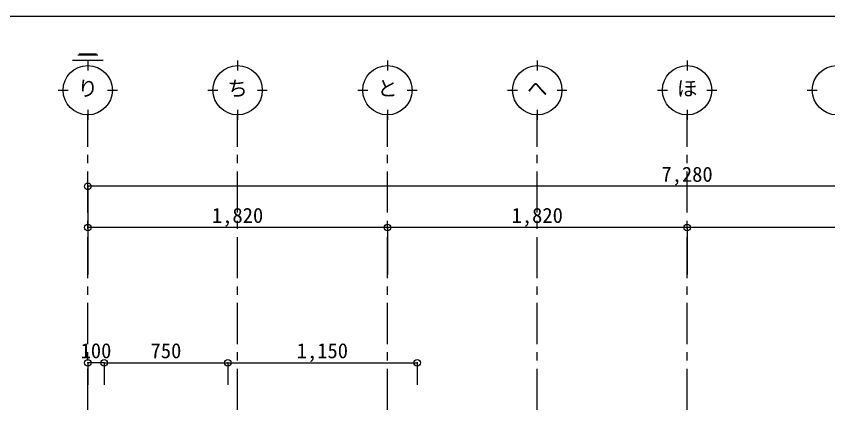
# Model space of a CAD drawing. Units: millimetres at full size, sheet at 1:50. Extents: x -16792 to 54909, y -26252 to 25759.
# Drawn here: x -5591 to -656, y 4480 to 6842 of the extents above; entities that cross this region are included whole.
import ezdxf
from ezdxf.enums import TextEntityAlignment as Align

# ---------------------------------------------------------------- set-up
doc = ezdxf.new("R2010")
doc.units = ezdxf.units.MM
doc.header["$LTSCALE"] = 50
doc.header["$PDMODE"] = 32
doc.header["$PDSIZE"] = 40
doc.linetypes.add('CHAIN1', pattern=[8, 5, -1, 1, -1])
for name, color, linetype, lineweight in [('3-1_通り芯・通り番号', 7, 'Continuous', 13), ('3-2_柱(黄)', 4, 'Continuous', 5), ('3-3_仕上線(黄)', 3, 'Continuous', 20), ('3-4_下地・間柱(水色)', 4, 'Continuous', 5), ('3-A_文字', 7, 'Continuous', 13), ('3-F_寸法・方位', 7, 'Continuous', 13), ('F-F_図面枠（共通）', 7, 'Continuous', 13)]:
    doc.layers.add(name, color=color, linetype=linetype, lineweight=lineweight)
doc.styles.add('ＭＳ ゴシック', font='')
doc.styles.get('ＭＳ ゴシック').set_extended_font_data('MS Gothic')

msp = doc.modelspace()

# ---------------------------------------------------------------- linework, layer by layer
at = {"layer": '3-1_通り芯・通り番号'}
for p, q in [((-5156.26, 6572.32), (-5156.26, 6512.32)), ((-4246.26, 6572.32), (-4246.26, 6512.32)), ((-3336.26, 6572.32), (-3336.26, 6512.32)), ((-2426.26, 6572.32), (-2426.26, 6512.32)), ((-1516.26, 6572.32), (-1516.26, 6512.32)), ((-5336.26, 6392.32), (-5276.26, 6392.32)), ((-5036.26, 6392.32), (-4976.26, 6392.32)), ((-4426.26, 6392.32), (-4366.26, 6392.32)), ((-4126.26, 6392.32), (-4066.26, 6392.32)), ((-3516.26, 6392.32), (-3456.26, 6392.32)), ((-3216.26, 6392.32), (-3156.26, 6392.32)), ((-2606.26, 6392.32), (-2546.26, 6392.32)), ((-2306.26, 6392.32), (-2246.26, 6392.32)), ((-1696.26, 6392.32), (-1636.26, 6392.32)), ((-1396.26, 6392.32), (-1336.26, 6392.32)), ((-786.26, 6392.32), (-726.26, 6392.32)), ((-5156.26, 6272.32), (-5156.26, 6212.32)), ((-4246.26, 6272.32), (-4246.26, 6212.32)), ((-3336.26, 6272.32), (-3336.26, 6212.32)), ((-2426.26, 6272.32), (-2426.26, 6212.32)), ((-1516.26, 6272.32), (-1516.26, 6212.32))]:
    msp.add_line(p, q, dxfattribs=at)
at = {"layer": '3-1_通り芯・通り番号', "color": 1, "linetype": 'CHAIN1', "lineweight": 9}
for p, q in [((-5156.26, -5551.2), (-5156.26, 6242.32)), ((-4246.26, -5551.2), (-4246.26, 6242.32)), ((-3336.26, -5551.2), (-3336.26, 6242.32)), ((-2426.26, -5551.2), (-2426.26, 6242.32)), ((-1516.26, -5551.2), (-1516.26, 6242.32))]:
    msp.add_line(p, q, dxfattribs=at)
at = {"layer": '3-1_通り芯・通り番号'}
for centre in [(-5156.26, 6392.32), (-4246.26, 6392.32), (-3336.26, 6392.32), (-2426.26, 6392.32), (-1516.26, 6392.32), (-606.26, 6392.32)]:
    msp.add_circle(centre, 150, dxfattribs=at)
at = {"layer": '3-2_柱(黄)', "color": 3, "lineweight": 20}
msp.add_line((-5208.76, 6613.72), (-5103.76, 6613.72), dxfattribs=at)
at = {"layer": '3-3_仕上線(黄)'}
msp.add_line((-5063.76, 6573.72), (-5248.76, 6573.72), dxfattribs=at)
at = {"layer": '3-4_下地・間柱(水色)', "color": 2}
msp.add_line((-5094.76, 6604.72), (-5217.76, 6604.72), dxfattribs=at)
at = {"layer": '3-F_寸法・方位'}
for p, q in [((2123.74, 5807.79), (-5156.26, 5807.79)), ((-5156.26, 5807.79), (-5156.26, 5557.79)), ((-3336.26, 5557.79), (-5156.26, 5557.79)), ((-5156.26, 5557.79), (-5156.26, 5271.22)), ((-1516.26, 5557.79), (-3336.26, 5557.79)), ((-3336.26, 5557.79), (-3336.26, 5271.22)), ((2123.74, 5557.79), (-1516.26, 5557.79)), ((-1516.26, 5557.79), (-1516.26, 5271.22)), ((-5056.26, 4735.02), (-5156.26, 4735.02)), ((-5156.26, 4735.02), (-5156.26, 4600.15)), ((-5056.26, 4735.02), (-5056.26, 4600.15)), ((-5056.26, 4735.02), (-4306.26, 4735.02)), ((-5056.26, 4735.02), (-5056.26, 4600.15)), ((-4306.26, 4735.02), (-4306.26, 4600.15)), ((-4306.26, 4735.02), (-3156.26, 4735.02)), ((-3156.26, 4735.02), (-3156.26, 4600.15))]:
    msp.add_line(p, q, dxfattribs=at)
for p in [(-5156.26, 5807.79), (-5156.26, 5557.79), (-3336.26, 5557.79), (-1516.26, 5557.79), (-5156.26, 4735.02), (-5056.26, 4735.02), (-4306.26, 4735.02), (-3156.26, 4735.02)]:
    msp.add_point(p, dxfattribs=at)
at = {"layer": 'F-F_図面枠（共通）'}
msp.add_line((-8505.74, 6841.87), (11294.26, 6841.87), dxfattribs=at)

# ---------------------------------------------------------------- texts
at = {"layer": '3-A_文字', "style": 'ＭＳ ゴシック'}
for s, p in [('り', (-5218.76, 6329.82)), ('ち', (-4308.76, 6329.82)), ('と', (-3398.76, 6329.82)), ('へ', (-2488.76, 6329.82)), ('ほ', (-1578.76, 6329.82))]:
    msp.add_text(s, height=91.64, dxfattribs=at).set_placement(p, align=Align.BOTTOM_LEFT)
at = {"layer": '3-F_寸法・方位', "style": 'ＭＳ ゴシック'}
for s, p in [('7,280', (-1672.51, 5807.79)), ('1,820', (-4402.51, 5557.79)), ('1,820', (-2582.51, 5557.79)), ('100', (-5200.01, 4735.02)), ('750', (-4775.01, 4735.02)), ('1,150', (-3887.51, 4735.02))]:
    msp.add_text(s, height=91.64, dxfattribs=at).set_placement(p, align=Align.BOTTOM_LEFT)

doc.saveas('drawing.dxf')
